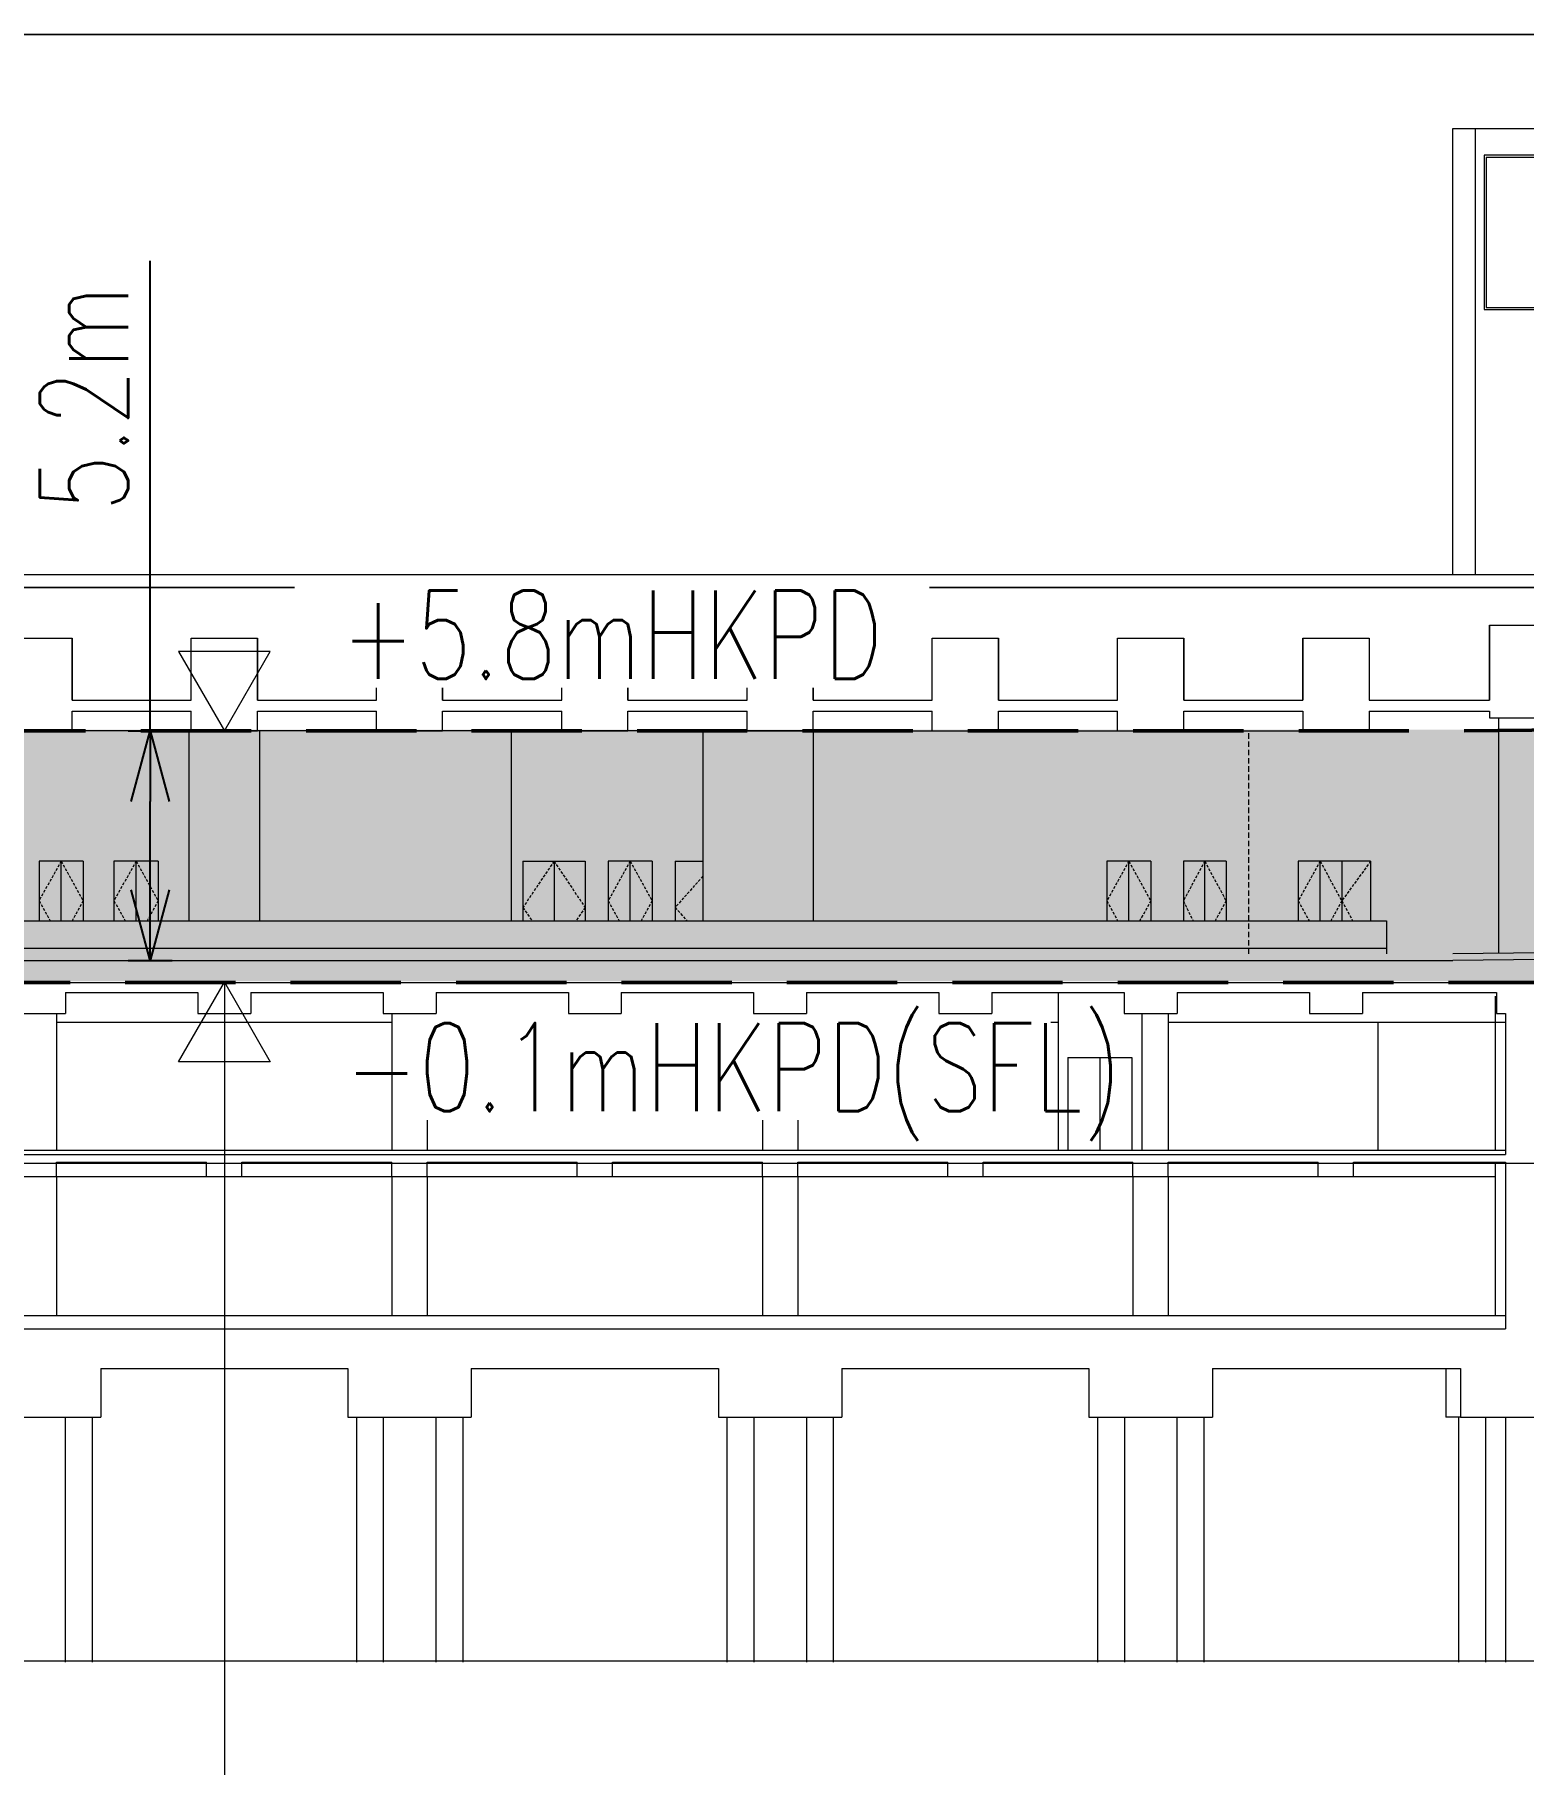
# Model space of a CAD drawing. Header units: millimetres. Extents: x 829698 to 839067, y 817400 to 823544.
# Drawn here: x 833800.8 to 833935.8, y 820278.5 to 820435.4 of the extents above; entities that cross this region are included whole.
import ezdxf

# ---------------------------------------------------------------- set-up
doc = ezdxf.new("R2010")
doc.units = ezdxf.units.MM
for name, pattern in [('2X62X-MAGP-S-001$0$HIDDEN', [0.375, 0.25, -0.125]), ('2X62X-MAGP-S-001$0$HIDDENX2', [0.75, 0.5, -0.25]), ('DASHED2', [0.375, 0.25, -0.125])]:
    doc.linetypes.add(name, pattern=pattern)
for name, color, linetype, lineweight in [('01-feature', 8, 'Continuous', 13), ('01-occup', 7, 'DASHED2', 50), ('01-txt', 7, 'Continuous', 20)]:
    doc.layers.add(name, color=color, linetype=linetype, lineweight=lineweight)
doc.layers.add('01-hatch', color=7, linetype='Continuous', lineweight=0, true_color=0xa8def7)
doc.layers.add('viewport', color=2, linetype='Continuous', lineweight=20, plot=False)
doc.styles.add('ROMANS', font='romans.shx', dxfattribs={"width": 0.75})
doc.styles.get("Standard").update_dxf_attribs({"font": 'arial.ttf'})
doc.dimstyles.new('ISO-25', dxfattribs={"dimtxt": 2.5, "dimasz": 2.5, "dimexe": 1.25, "dimexo": 0.625, "dimtad": 1, "dimtxsty": 'Standard', "dimcen": 2.5, "dimadec": 0, "dimazin": 0, "dimtfac": 1, "dimtmove": 0, "dimatfit": 3, "dimfxl": 1, "dimarcsym": 0})

# ---------------------------------------------------------------- blocks, each defined once
blk = doc.blocks.new('_Open30')
at = {"color": 0, "linetype": 'ByBlock', "lineweight": -2}
for p, q in [((-1, 0.268), (0, 0)), ((0, 0), (-1, -0.268)), ((0, 0), (-1, 0))]:
    blk.add_line(p, q, dxfattribs=at)
blk = doc.blocks.new('*D82')
at = {"layer": '01-txt', "color": 0, "lineweight": -2, "ltscale": 4, "transparency": 16777216}
for p, q in [((833811.25, 820372.22), (833811.25, 820414.83)), ((833809.25, 820372.22), (833813.25, 820372.22)), ((833811.25, 820357.82), (833811.25, 820365.82)), ((833809.25, 820351.42), (833813.25, 820351.42))]:
    blk.add_line(p, q, dxfattribs=at)
at = {"layer": 'Defpoints', "color": 0, "ltscale": 4, "transparency": 16777216}
for p in [(833784.37, 820372.22), (833811.25, 820372.22), (833784.4, 820351.42)]:
    blk.add_point(p, dxfattribs=at)
at = {"layer": '01-txt', "color": 0, "lineweight": -2, "ltscale": 4, "transparency": 16777216, "xscale": 6.4, "yscale": 6.4, "zscale": 6.4}
for p, rotation in [((833811.25, 820372.22), 90), ((833811.25, 820351.42), 270)]:
    blk.add_blockref('_Open30', p, dxfattribs=dict(at, rotation=rotation))
at = {"layer": '01-txt', "color": 0, "ltscale": 4, "transparency": 16777216, "insert": (833805.25, 820402.4), "char_height": 8, "attachment_point": 5, "rotation": 90, "style": 'ROMANS'}
blk.add_mtext('5.2m', dxfattribs=at)

msp = doc.modelspace()

# ---------------------------------------------------------------- hatches: boundary and pattern name
at = {"layer": '01-hatch', "ltscale": 4}
h = msp.add_hatch(color=256, dxfattribs=at)
h.dxf.hatch_style = 1
h.paths.add_polyline_path([(832893.957, 820349.551), (833973.422, 820349.531), (833973.422, 820350.931), (833995.25, 820351.532), (834004.18, 820351.732), (834019.339, 820351.932), (834057.726, 820352.132), (834106.29, 820352.331), (834172.67, 820352.531), (834344.598, 820351.199), (834344.598, 820351.791), (834351.41, 820351.791), (834515.443, 820351.791), (834515.443, 820353.791), (834573.425, 820353.791), (834573.425, 820354.811), (835012.815, 820354.811), (835091.499, 820356.212), (835202, 820360.212), (835256.125, 820362.255), (835256.125, 820383.99), (835201.189, 820381.917), (835147.665, 820379.918), (835090.924, 820377.925), (835012.622, 820376.531), (834572.404, 820376.531), (834542.653, 820375.528), (834522.276, 820375.33), (834497.413, 820374.927), (834489.364, 820374.725), (834481.166, 820374.526), (834472.217, 820374.327), (834462.115, 820374.128), (834450.142, 820373.929), (834434.498, 820373.731), (834395.552, 820373.531), (834380.467, 820373.33), (834354.416, 820373.132), (834325.502, 820373.331), (834282.081, 820373.731), (834258.978, 820373.931), (834224.843, 820374.131), (834197.004, 820374.331), (834172.727, 820374.532), (834106.212, 820374.331), (834057.623, 820374.131), (834019.136, 820373.931), (834003.766, 820373.728), (833987.347, 820373.324), (833972.899, 820372.925), (833964.245, 820372.729), (833948.328, 820372.53), (833929.24, 820372.331), (832893.957, 820372.331)])

# ---------------------------------------------------------------- linework, layer by layer
at = {"layer": '01-feature'}
for p, q in [((833940.87, 820426.819), (833929.353, 820426.819)), ((833929.353, 820426.819), (833929.353, 820386.419)), ((833931.413, 820426.819), (833931.413, 820386.419)), ((832896.371, 820386.419), (833985.653, 820386.419)), ((833798.171, 820380.619), (833804.171, 820380.619)), ((833804.171, 820375.019), (833804.171, 820380.619)), ((833814.971, 820380.619), (833820.971, 820380.619)), ((833814.971, 820375.019), (833814.971, 820380.619)), ((833820.971, 820375.019), (833820.971, 820380.619)), ((833831.771, 820380.619), (833837.771, 820380.619)), ((833831.771, 820375.019), (833831.771, 820380.619)), ((833837.771, 820375.019), (833837.771, 820380.619)), ((833848.571, 820380.619), (833854.571, 820380.619)), ((833848.571, 820375.019), (833848.571, 820380.619)), ((833854.571, 820375.019), (833854.571, 820380.619)), ((833865.371, 820380.619), (833871.371, 820380.619)), ((833865.371, 820375.019), (833865.371, 820380.619)), ((833871.371, 820375.019), (833871.371, 820380.619)), ((833882.171, 820380.619), (833888.171, 820380.619)), ((833882.171, 820375.019), (833882.171, 820380.619)), ((833888.171, 820375.019), (833888.171, 820380.619)), ((833898.971, 820380.619), (833904.971, 820380.619)), ((833898.971, 820375.019), (833898.971, 820380.619)), ((833904.971, 820375.019), (833904.971, 820380.619)), ((833915.775, 820380.619), (833915.775, 820375.019)), ((833915.775, 820380.619), (833921.792, 820380.619)), ((833921.792, 820380.619), (833921.792, 820375.019)), ((833932.708, 820381.819), (834346.138, 820381.819)), ((833932.708, 820381.819), (833932.708, 820375.019)), ((833804.171, 820375.019), (833814.971, 820375.019)), ((833820.971, 820375.019), (833831.771, 820375.019)), ((833837.771, 820375.019), (833848.571, 820375.019)), ((833854.571, 820375.019), (833865.371, 820375.019)), ((833871.371, 820375.019), (833882.171, 820375.019)), ((833888.171, 820375.019), (833898.971, 820375.019)), ((833904.971, 820375.019), (833915.775, 820375.019)), ((833921.792, 820375.019), (833932.708, 820375.019)), ((833804.171, 820374.019), (833814.971, 820374.019)), ((833804.171, 820372.219), (833804.171, 820374.019)), ((833814.971, 820372.219), (833814.971, 820374.019)), ((833820.971, 820374.019), (833831.771, 820374.019)), ((833820.971, 820372.219), (833820.971, 820374.019)), ((833831.771, 820372.219), (833831.771, 820374.019)), ((833837.771, 820374.019), (833848.571, 820374.019)), ((833837.771, 820372.219), (833837.771, 820374.019)), ((833848.571, 820372.219), (833848.571, 820374.019)), ((833854.571, 820374.019), (833865.371, 820374.019)), ((833854.571, 820372.219), (833854.571, 820374.019)), ((833865.371, 820372.219), (833865.371, 820374.019)), ((833871.371, 820374.019), (833882.171, 820374.019)), ((833871.371, 820372.219), (833871.371, 820374.019)), ((833882.171, 820372.219), (833882.171, 820374.019)), ((833888.171, 820374.019), (833898.971, 820374.019)), ((833888.171, 820372.219), (833888.171, 820374.019)), ((833898.971, 820372.219), (833898.971, 820374.019)), ((833904.971, 820374.019), (833915.775, 820374.019)), ((833904.971, 820372.219), (833904.971, 820374.019)), ((833915.775, 820374.019), (833915.775, 820372.219)), ((833921.792, 820374.019), (833921.792, 820372.219)), ((833921.792, 820374.019), (833932.708, 820374.019)), ((833932.708, 820374.019), (833932.708, 820373.419)), ((833932.708, 820373.419), (833938.85, 820373.419)), ((833933.507, 820373.419), (833933.507, 820352.062)), ((833871.371, 820372.219), (832896.371, 820372.219)), ((833798.171, 820372.219), (833804.171, 820372.219)), ((833814.771, 820372.219), (833814.771, 820355.019)), ((833814.971, 820372.219), (833820.971, 820372.219)), ((833821.171, 820372.219), (833821.171, 820355.019)), ((833831.771, 820372.219), (833837.771, 820372.219)), ((833843.971, 820372.219), (833843.971, 820355.019)), ((833848.571, 820372.219), (833854.571, 820372.219)), ((833861.371, 820372.219), (833861.371, 820355.019)), ((833865.371, 820372.219), (833871.371, 820372.219)), ((833871.371, 820372.219), (833882.171, 820372.219)), ((833871.371, 820372.219), (833871.371, 820355.019)), ((833882.171, 820372.219), (833888.171, 820372.219)), ((833888.171, 820372.219), (833898.971, 820372.219)), ((833898.971, 820372.219), (833904.971, 820372.219)), ((833904.971, 820372.219), (833915.775, 820372.219)), ((833915.775, 820372.219), (833921.792, 820372.219)), ((833801.171, 820360.419), (833801.171, 820355.019)), ((833805.171, 820360.419), (833801.171, 820360.419)), ((833803.171, 820355.019), (833803.171, 820360.419)), ((833805.171, 820360.419), (833805.171, 820355.019)), ((833807.971, 820360.419), (833807.971, 820355.019)), ((833811.971, 820360.419), (833807.971, 820360.419)), ((833809.971, 820355.019), (833809.971, 820360.419)), ((833811.971, 820360.419), (833811.971, 820355.019)), ((833845.051, 820360.419), (833850.691, 820360.419)), ((833845.051, 820360.419), (833845.051, 820355.019)), ((833847.871, 820360.419), (833847.871, 820355.019)), ((833850.691, 820360.419), (833850.691, 820355.019)), ((833852.771, 820360.419), (833852.771, 820355.019)), ((833856.771, 820360.419), (833852.771, 820360.419)), ((833854.771, 820355.019), (833854.771, 820360.419)), ((833856.771, 820360.419), (833856.771, 820355.019)), ((833858.851, 820360.419), (833861.371, 820360.419)), ((833858.851, 820360.419), (833858.851, 820355.019)), ((833898.005, 820360.419), (833898.005, 820355.019)), ((833901.977, 820360.419), (833898.005, 820360.419)), ((833899.991, 820355.019), (833899.991, 820360.419)), ((833901.977, 820360.419), (833901.977, 820355.019)), ((833904.939, 820360.419), (833904.939, 820355.019)), ((833908.813, 820360.419), (833904.939, 820360.419)), ((833906.876, 820355.019), (833906.876, 820360.419)), ((833908.813, 820360.419), (833908.813, 820355.019)), ((833915.36, 820360.419), (833915.36, 820355.019)), ((833919.306, 820360.419), (833915.36, 820360.419)), ((833917.333, 820355.019), (833917.333, 820360.419)), ((833919.306, 820360.419), (833919.306, 820355.019)), ((833921.922, 820360.419), (833919.306, 820360.419)), ((833919.306, 820360.419), (833919.306, 820355.019)), ((833921.922, 820360.419), (833921.922, 820355.019)), ((832933.201, 820355.019), (833923.355, 820355.019)), ((833923.355, 820355.019), (833923.355, 820352.019)), ((832933.201, 820352.539), (833923.355, 820352.539)), ((832896.773, 820351.419), (833929.381, 820351.419)), ((832896.773, 820349.419), (833973.456, 820349.419)), ((833803.571, 820348.519), (833815.571, 820348.519)), ((833803.571, 820348.519), (833803.571, 820346.619)), ((833815.571, 820348.519), (833815.571, 820346.619)), ((833820.371, 820348.519), (833832.371, 820348.519)), ((833820.371, 820348.519), (833820.371, 820346.619)), ((833832.371, 820348.519), (833832.371, 820346.619)), ((833837.171, 820348.519), (833849.171, 820348.519)), ((833837.171, 820348.519), (833837.171, 820346.619)), ((833849.171, 820348.519), (833849.171, 820346.619)), ((833853.971, 820348.519), (833865.971, 820348.519)), ((833853.971, 820348.519), (833853.971, 820346.619)), ((833865.971, 820348.519), (833865.971, 820346.619)), ((833870.771, 820348.519), (833882.771, 820348.519)), ((833870.771, 820348.519), (833870.771, 820346.619)), ((833882.771, 820348.519), (833882.771, 820346.619)), ((833887.571, 820348.519), (833899.571, 820348.519)), ((833887.571, 820348.519), (833887.571, 820346.619)), ((833893.571, 820348.519), (833893.571, 820334.219)), ((833899.571, 820348.519), (833899.571, 820346.619)), ((833904.371, 820348.519), (833916.374, 820348.519)), ((833904.371, 820348.519), (833904.371, 820346.619)), ((833916.374, 820348.519), (833916.374, 820346.619)), ((833921.187, 820348.519), (833921.187, 820346.619)), ((833921.187, 820348.519), (833933.318, 820348.519)), ((833933.226, 820348.179), (833933.226, 820334.219)), ((833933.318, 820348.519), (833933.318, 820346.619)), ((833798.771, 820346.619), (833803.571, 820346.619)), ((833802.771, 820346.619), (833802.771, 820334.219)), ((833815.571, 820346.619), (833820.371, 820346.619)), ((833832.371, 820346.619), (833837.171, 820346.619)), ((833833.171, 820346.619), (833833.171, 820334.219)), ((833836.371, 820346.619), (833836.371, 820334.219)), ((833849.171, 820346.619), (833853.971, 820346.619)), ((833865.971, 820346.619), (833870.771, 820346.619)), ((833866.771, 820346.619), (833866.771, 820334.219)), ((833869.971, 820346.619), (833869.971, 820334.219)), ((833882.771, 820346.619), (833887.571, 820346.619)), ((833899.571, 820346.619), (833904.371, 820346.619)), ((833901.171, 820346.619), (833901.171, 820334.219)), ((833903.571, 820346.619), (833903.571, 820334.219)), ((833916.374, 820346.619), (833921.187, 820346.619)), ((833933.318, 820346.619), (833934.137, 820346.619)), ((833934.137, 820346.619), (833934.137, 820333.819)), ((833802.771, 820345.819), (833833.171, 820345.819)), ((833836.371, 820345.819), (833866.771, 820345.819)), ((833869.971, 820345.819), (833893.571, 820345.819)), ((833903.571, 820345.819), (833934.137, 820345.819)), ((833922.571, 820345.819), (833922.571, 820334.219)), ((833894.471, 820342.619), (833900.271, 820342.619)), ((833894.471, 820342.619), (833894.471, 820334.219)), ((833897.371, 820342.619), (833897.371, 820334.219)), ((833900.271, 820342.619), (833900.271, 820334.219)), ((832896.415, 820333.819), (833934.137, 820333.819)), ((832896.773, 820334.219), (833934.137, 820334.219)), ((833799.571, 820331.819), (833802.771, 820331.819)), ((833802.771, 820333.119), (833816.371, 820333.119)), ((833802.771, 820331.819), (833802.771, 820333.119)), ((833802.771, 820331.819), (833933.226, 820331.819)), ((833802.771, 820331.819), (833802.771, 820319.219)), ((833816.371, 820331.819), (833816.371, 820333.119)), ((833816.371, 820331.819), (833819.571, 820331.819)), ((833819.571, 820333.119), (833833.171, 820333.119)), ((833819.571, 820331.819), (833819.571, 820333.119)), ((833833.171, 820331.819), (833833.171, 820333.119)), ((833833.171, 820331.819), (833833.171, 820319.219)), ((833833.171, 820331.819), (833836.371, 820331.819)), ((833836.371, 820333.119), (833849.971, 820333.119)), ((833836.371, 820331.819), (833836.371, 820333.119)), ((833836.371, 820331.819), (833836.371, 820319.219)), ((833849.971, 820331.819), (833849.971, 820333.119)), ((833849.971, 820331.819), (833853.171, 820331.819)), ((833853.171, 820333.119), (833866.771, 820333.119)), ((833853.171, 820331.819), (833853.171, 820333.119)), ((833866.771, 820331.819), (833866.771, 820333.119)), ((833866.771, 820331.819), (833866.771, 820319.219)), ((833866.771, 820331.819), (833869.971, 820331.819)), ((833869.971, 820333.119), (833883.571, 820333.119)), ((833869.971, 820331.819), (833869.971, 820333.119)), ((833869.971, 820331.819), (833869.971, 820319.219)), ((833883.571, 820331.819), (833883.571, 820333.119)), ((833883.571, 820331.819), (833886.771, 820331.819)), ((833886.771, 820333.119), (833900.371, 820333.119)), ((833886.771, 820331.819), (833886.771, 820333.119)), ((833900.371, 820331.819), (833900.371, 820333.119)), ((833900.371, 820331.819), (833900.371, 820319.219)), ((833900.371, 820331.819), (833903.571, 820331.819)), ((833903.571, 820333.119), (833917.171, 820333.119)), ((833903.571, 820331.819), (833903.571, 820333.119)), ((833903.571, 820331.819), (833903.571, 820319.219)), ((833917.171, 820331.819), (833917.171, 820333.119)), ((833917.171, 820331.819), (833920.371, 820331.819)), ((833920.371, 820333.119), (833934.137, 820333.119)), ((833920.371, 820331.819), (833920.371, 820333.119)), ((833933.226, 820333.119), (833933.226, 820319.219)), ((833934.137, 820333.119), (833934.137, 820318.019)), ((832897.173, 820319.219), (833934.137, 820319.219)), ((832896.415, 820318.019), (833934.137, 820318.019)), ((833806.771, 820314.419), (833829.171, 820314.419)), ((833806.771, 820314.419), (833806.771, 820310.019)), ((833806.771, 820314.419), (833829.171, 820314.419)), ((833829.171, 820314.419), (833829.171, 820310.019)), ((833840.371, 820314.419), (833862.771, 820314.419)), ((833840.371, 820314.419), (833840.371, 820310.019)), ((833840.371, 820314.419), (833862.771, 820314.419)), ((833862.771, 820314.419), (833862.771, 820310.019)), ((833873.971, 820314.419), (833896.371, 820314.419)), ((833873.971, 820314.419), (833873.971, 820310.019)), ((833873.971, 820314.419), (833896.371, 820314.419)), ((833896.371, 820314.419), (833896.371, 820310.019)), ((833907.571, 820314.419), (833929.971, 820314.419)), ((833907.571, 820314.419), (833907.571, 820310.019)), ((833909.986, 820314.419), (833930.069, 820314.419)), ((833928.743, 820314.419), (833928.743, 820310.019)), ((833930.069, 820314.419), (833930.069, 820310.019)), ((833795.571, 820310.019), (833806.771, 820310.019)), ((833803.551, 820310.019), (833803.551, 820287.809)), ((833805.991, 820310.019), (833805.991, 820287.809)), ((833829.171, 820310.019), (833840.371, 820310.019)), ((833829.951, 820310.019), (833829.951, 820287.809)), ((833832.391, 820310.019), (833832.391, 820287.809)), ((833837.151, 820310.019), (833837.151, 820287.809)), ((833839.591, 820310.019), (833839.591, 820287.809)), ((833862.771, 820310.019), (833873.971, 820310.019)), ((833863.551, 820310.019), (833863.551, 820287.809)), ((833865.991, 820310.019), (833865.991, 820287.809)), ((833870.751, 820310.019), (833870.751, 820287.809)), ((833873.191, 820310.019), (833873.191, 820287.809)), ((833896.371, 820310.019), (833907.571, 820310.019)), ((833897.151, 820310.019), (833897.151, 820287.809)), ((833899.591, 820310.019), (833899.591, 820287.809)), ((833904.351, 820310.019), (833904.351, 820287.809)), ((833906.791, 820310.019), (833906.791, 820287.809)), ((833930.069, 820310.019), (833928.743, 820310.019)), ((833929.886, 820310.019), (833929.886, 820287.809)), ((833930.069, 820310.019), (833941.538, 820310.019)), ((833932.326, 820310.019), (833932.326, 820287.809)), ((833934.137, 820310.019), (833934.137, 820287.809))]:
    msp.add_line(p, q, dxfattribs=at)
at = {"layer": '01-feature', "linetype": '2X62X-MAGP-S-001$0$HIDDENX2'}
msp.add_line((833910.871, 820352.019), (833910.871, 820372.219), dxfattribs=at)
at = {"layer": '01-feature', "linetype": 'Continuous'}
msp.add_lwpolyline([(833932.201, 820410.419), (833940.081, 820410.419), (833940.081, 820424.419), (833932.201, 820424.419), (833932.201, 820410.419)], dxfattribs=at)
msp.add_lwpolyline([(833932.401, 820410.619), (833939.881, 820410.619), (833939.881, 820424.219), (833932.401, 820424.219)], close=True, dxfattribs=at)
at = {"layer": '01-feature'}
for points in [[(832896.371, 820385.219), (834346.138, 820385.219)], [(834346.138, 820385.219), (832896.773, 820385.219)], [(833798.171, 820380.619), (833804.171, 820380.619), (833804.171, 820375.019), (833814.971, 820375.019), (833814.971, 820380.619), (833820.971, 820380.619), (833820.971, 820375.019), (833831.771, 820375.019), (833831.771, 820380.619), (833837.771, 820380.619), (833837.771, 820375.019), (833848.571, 820375.019), (833848.571, 820380.619), (833854.571, 820380.619), (833854.571, 820375.019), (833865.371, 820375.019), (833865.371, 820380.619), (833871.371, 820380.619), (833871.371, 820375.019), (833882.171, 820375.019), (833882.171, 820380.619), (833888.171, 820380.619), (833888.171, 820375.019), (833898.971, 820375.019), (833898.971, 820380.619), (833904.971, 820380.619), (833904.971, 820375.019), (833915.775, 820375.019), (833915.775, 820380.619), (833921.792, 820380.619), (833921.792, 820375.019), (833932.708, 820375.019), (833932.708, 820381.819), (834346.138, 820381.819)], [(834011.483, 820353.515), (834004.192, 820353.419), (833995.254, 820353.219), (833987.923, 820353.019), (833980.696, 820352.819), (833973.456, 820352.619), (833964.644, 820352.419), (833948.599, 820352.219), (833929.381, 820352.019)], [(832903.186, 820287.929), (833307.512, 820287.929), (833309.912, 820281.335), (833314.712, 820294.523), (833317.112, 820287.929), (833885.982, 820287.929)], [(833650.791, 820287.929), (834055.117, 820287.929), (834057.517, 820281.335), (834062.317, 820294.523), (834064.717, 820287.929), (834633.587, 820287.929)]]:
    msp.add_lwpolyline(points, dxfattribs=at)
at = {"layer": '01-feature', "linetype": '2X62X-MAGP-S-001$0$HIDDEN'}
for points in [[(833803.171, 820360.419), (833801.171, 820356.819), (833802.171, 820355.019)], [(833803.171, 820360.419), (833805.171, 820356.819), (833804.171, 820355.019)], [(833809.971, 820360.419), (833807.971, 820356.819), (833808.971, 820355.019)], [(833809.971, 820360.419), (833811.971, 820356.819), (833810.971, 820355.019)], [(833847.871, 820360.419), (833845.051, 820356.219), (833845.879, 820355.019)], [(833847.871, 820360.419), (833850.691, 820356.219), (833849.862, 820355.019)], [(833854.771, 820360.419), (833852.771, 820356.819), (833853.771, 820355.019)], [(833854.771, 820360.419), (833856.771, 820356.819), (833855.771, 820355.019)], [(833899.991, 820360.419), (833898.005, 820356.819), (833898.977, 820355.019)], [(833899.991, 820360.419), (833901.977, 820356.819), (833900.977, 820355.019)], [(833906.876, 820360.419), (833904.939, 820356.819), (833905.813, 820355.019)], [(833906.876, 820360.419), (833908.813, 820356.819), (833907.813, 820355.019)], [(833917.333, 820360.419), (833915.36, 820356.819), (833916.332, 820355.019)], [(833917.333, 820360.419), (833919.306, 820356.819), (833918.306, 820355.019)], [(833921.922, 820360.419), (833919.306, 820356.819), (833920.287, 820355.019)], [(833861.371, 820359.049), (833858.851, 820356.219), (833859.919, 820355.019)]]:
    msp.add_lwpolyline(points, dxfattribs=at)
at = {"layer": '01-feature', "color": 0}
msp.add_lwpolyline([(834106.319, 820353.419), (834057.754, 820353.219), (834019.361, 820353.019), (834004.192, 820352.819), (833995.254, 820352.619), (833987.923, 820352.419), (833980.696, 820352.219), (833973.456, 820352.019), (833964.644, 820351.819), (833948.599, 820351.619), (833929.381, 820351.419)], dxfattribs=at)
at = {"layer": '01-occup', "ltscale": 40, "flags": 128}
msp.add_lwpolyline([(832893.991, 820349.439), (833973.456, 820349.419), (833973.456, 820350.818), (833995.283, 820351.419), (834004.214, 820351.619), (834019.372, 820351.819), (834057.759, 820352.019), (834106.323, 820352.219), (834172.703, 820352.419), (834344.632, 820351.086), (834344.632, 820351.679), (834351.444, 820351.679), (834515.477, 820351.679), (834515.477, 820353.679), (834573.459, 820353.679), (834573.459, 820354.699), (835012.849, 820354.699), (835091.532, 820356.099), (835202.034, 820360.099), (835256.159, 820362.142), (835256.159, 820383.877), (835201.223, 820381.804), (835147.699, 820379.805), (835090.957, 820377.812), (835012.655, 820376.419), (834572.437, 820376.419), (834542.686, 820375.415), (834522.309, 820375.217), (834497.447, 820374.814), (834489.398, 820374.612), (834481.199, 820374.413), (834472.25, 820374.214), (834462.148, 820374.015), (834450.175, 820373.816), (834434.531, 820373.618), (834395.585, 820373.418), (834380.5, 820373.218), (834354.45, 820373.019), (834325.535, 820373.218), (834282.115, 820373.618), (834259.011, 820373.818), (834224.876, 820374.018), (834197.038, 820374.218), (834172.761, 820374.419), (834106.245, 820374.218), (834057.657, 820374.018), (834019.17, 820373.818), (834003.8, 820373.615), (833987.38, 820373.212), (833972.932, 820372.812), (833964.279, 820372.616), (833948.361, 820372.417), (833929.273, 820372.219), (832893.991, 820372.219)], close=True, dxfattribs=at)
at = {"layer": '01-txt', "ltscale": 4}
msp.add_line((833817.982, 820349.438), (833817.982, 820157.422), dxfattribs=at)
at = {"layer": '01-txt', "lineweight": 20}
for points in [[(833817.982, 820372.219), (833822.139, 820379.419), (833813.825, 820379.419)], [(833817.982, 820349.438), (833822.139, 820342.238), (833813.825, 820342.238)]]:
    msp.add_lwpolyline(points, close=True, dxfattribs=at)
at = {"layer": 'viewport', "color": 1, "ltscale": 4}
msp.add_lwpolyline([(835327.345, 820235.777), (832772.888, 820235.777), (832772.888, 820435.351), (835327.345, 820435.351)], close=True, dxfattribs=at)

# ---------------------------------------------------------------- dimensions: what is measured, and where the dimension line sits
at = {"layer": '01-txt', "ltscale": 4}
dim = msp.add_linear_dim(base=(833811.251, 820372.219), p1=(833784.399, 820351.419), p2=(833784.371, 820372.219), angle=270, text='5.2m', dimstyle='ISO-25', override={"dimtxt": 8, "dimasz": 6.4, "dimexe": 2, "dimexo": 2, "dimgap": 2, "dimtxsty": 'ROMANS', "dimblk1": 'Open30', "dimblk2": 'Open30', "dimsah": 1, "dimdle": 1, "dimfxl": 2, "dimfxlon": 1, "dimarcsym": 2}, dxfattribs=at)
dim.commit()
dim.dimension.update_dxf_attribs({"geometry": '*D82', "text_midpoint": (833811.251, 820402.402), "dimtype": 160})

# ---------------------------------------------------------------- next in the draw order: texts
at = {"layer": '01-txt', "lineweight": 20, "char_height": 8, "attachment_point": 2, "style": 'ROMANS', "bg_fill": 3, "box_fill_scale": 1.1, "bg_fill_color": 256, "bg_fill_transparency": 0}
for s, insert in [('+5.8mHKPD', (833853.138, 820384.946)), ('-0.1mHKPD(SFL)', (833864.138, 820345.738))]:
    msp.add_mtext_dynamic_manual_height_columns(s, width=55.95483, gutter_width=12.5, heights=[0], dxfattribs=dict(at, insert=insert))

# ---------------------------------------------------------------- next in the draw order: linework, layer by layer
at = {"layer": 'viewport', "ltscale": 4}
msp.add_lwpolyline([(835327.345, 820435.351), (832772.888, 820435.351), (832772.888, 820333.04), (835327.345, 820333.04)], close=True, dxfattribs=at)

doc.saveas('drawing.dxf')
